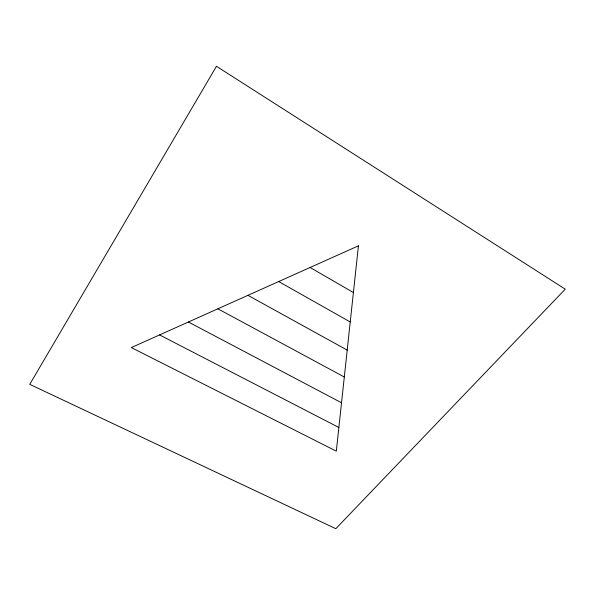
<?xml version="1.0" encoding="UTF-8"?>
<svg xmlns="http://www.w3.org/2000/svg" width="595" height="595" viewBox="0 0 595 595"><rect width="100%" height="100%" fill="white"/><g stroke="black" fill="none" stroke-linecap="round" stroke-linejoin="round"><path stroke-width="0.89" d="M159.579 334.925L338.867 427.478M188.414 322.007L341.53 402.778M217.867 308.805L344.304 377.007M247.951 295.328L347.205 350.098M278.683 281.554L350.239 321.969M310.099 267.482L353.408 292.532M358.435 245.824L336.316 451.166L131.331 347.577L358.435 245.824M216.454 66.298L29.75 384.348L335.811 528.702L565.25 289.163L216.454 66.298"/></g></svg>
